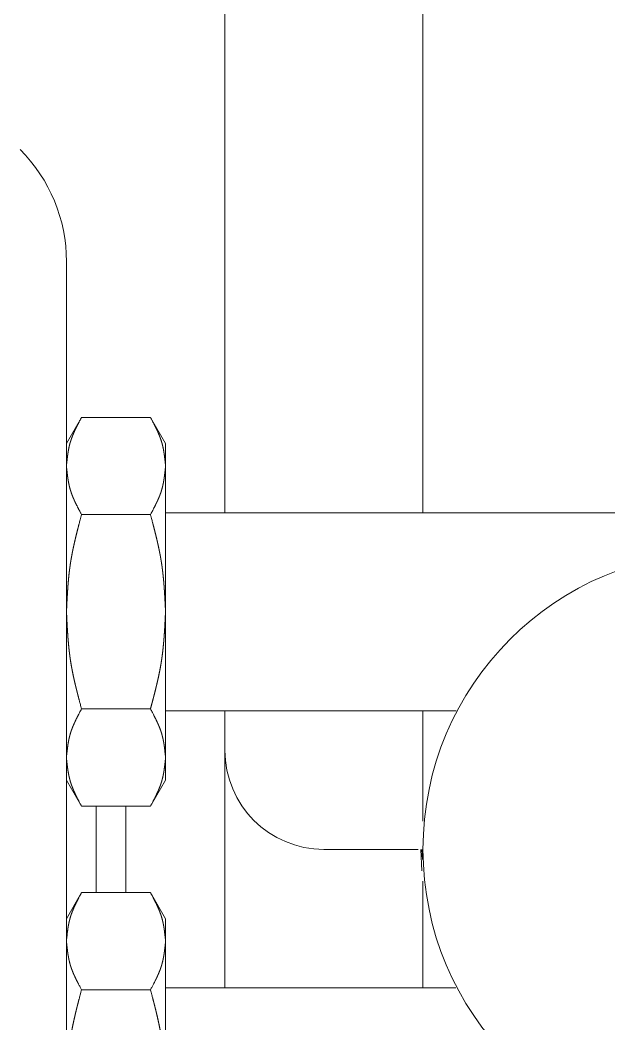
# Model space of a CAD drawing. Header units: millimetres. Extents: x -5 to 111, y -3 to 86.
# Drawn here: x 21.8997 to 21.9294, y 19.2237 to 19.2744 of the extents above; entities that cross this region are included whole.
import ezdxf

# ---------------------------------------------------------------- set-up
doc = ezdxf.new("R2010")
doc.units = ezdxf.units.MM
doc.layers.add('A1I6----E-', color=3, linetype='Continuous', lineweight=25)

# ---------------------------------------------------------------- blocks, each defined once
blk = doc.blocks.new('Gruppe-453')
at = {"layer": 'A1I6----E-', "linetype": 'Continuous', "lineweight": 9}
for p, q in [((-28.890445, -23.246103), (-28.890445, -23.294103)), ((-28.880445, -23.294103), (-28.880445, -23.263106)), ((-28.898445, -23.281417), (-28.898445, -23.358103)), ((-28.897685, -23.289288), (-28.898445, -23.290603)), ((-28.894204, -23.289288), (-28.897685, -23.289288)), ((-28.893445, -23.290603), (-28.894204, -23.289288)), ((-28.893445, -23.291742), (-28.893445, -23.290603)), ((-28.893445, -23.299103), (-28.893445, -23.291742)), ((-28.897685, -23.294195), (-28.894204, -23.294195)), ((-28.854445, -23.294103), (-28.893445, -23.294103)), ((-28.893445, -23.306464), (-28.893445, -23.299103)), ((-28.897685, -23.30401), (-28.894204, -23.30401)), ((-28.893445, -23.304103), (-28.878761, -23.304103)), ((-28.890445, -23.304103), (-28.890445, -23.306103)), ((-28.880445, -23.309674), (-28.880445, -23.304103)), ((-28.890445, -23.318103), (-28.890445, -23.306103)), ((-28.893445, -23.307603), (-28.893445, -23.306464)), ((-28.898445, -23.307603), (-28.897685, -23.308918)), ((-28.894204, -23.308918), (-28.893445, -23.307603)), ((-28.897685, -23.308918), (-28.894204, -23.308918)), ((-28.896945, -23.313288), (-28.896945, -23.308918)), ((-28.895445, -23.313288), (-28.895445, -23.308918)), ((-28.895445, -23.313288), (-28.895445, -23.308918)), ((-28.885445, -23.311103), (-28.880679, -23.311103)), ((-28.880503, -23.312191), (-28.880545, -23.311103)), ((-28.880499, -23.311104), (-28.880473, -23.311611)), ((-28.880445, -23.318103), (-28.880445, -23.312715)), ((-28.897685, -23.313288), (-28.898445, -23.314603)), ((-28.894204, -23.313288), (-28.897685, -23.313288)), ((-28.893445, -23.314603), (-28.894204, -23.313288)), ((-28.893445, -23.315742), (-28.893445, -23.314603)), ((-28.893445, -23.323103), (-28.893445, -23.315742)), ((-28.897685, -23.318195), (-28.894204, -23.318195)), ((-28.878785, -23.318103), (-28.893445, -23.318103))]:
    blk.add_line(p, q, dxfattribs=at)
blk.add_circle((-28.865445, -23.311103), 0.015, dxfattribs=at)
for centre, radius, start, end in [((-28.906445, -23.281417), 0.008, 0, 45), ((-28.885445, -23.306103), 0.005, 180, 270)]:
    blk.add_arc(centre, radius, start, end, dxfattribs=at)
for points, weights, knots in [([(-28.898445, -23.291742), (-28.898429, -23.29158), (-28.89842, -23.291482), (-28.898415, -23.291433), (-28.898409, -23.291385), (-28.898404, -23.291336), (-28.898398, -23.291287), (-28.898392, -23.291238), (-28.898386, -23.29119), (-28.898379, -23.291141), (-28.898372, -23.291092), (-28.898364, -23.291044), (-28.898364, -23.291044), (-28.898364, -23.291044), (-28.898356, -23.290995), (-28.898347, -23.290947), (-28.898347, -23.290947), (-28.898347, -23.290947), (-28.898339, -23.290898), (-28.898329, -23.29085), (-28.898329, -23.29085), (-28.898329, -23.29085), (-28.898319, -23.290801), (-28.898308, -23.290753), (-28.898308, -23.290753), (-28.898308, -23.290753), (-28.898297, -23.290704), (-28.898284, -23.290656), (-28.898283, -23.290653), (-28.898282, -23.290649), (-28.898272, -23.290608), (-28.89826, -23.290567), (-28.898258, -23.290561), (-28.898256, -23.290556), (-28.898248, -23.290526), (-28.898239, -23.290498), (-28.89823, -23.290469), (-28.898218, -23.290432), (-28.898205, -23.290395), (-28.898192, -23.290358), (-28.89819, -23.290352), (-28.898188, -23.290346), (-28.89817, -23.290297), (-28.898151, -23.290249), (-28.898151, -23.290248), (-28.898151, -23.290248), (-28.898132, -23.290199), (-28.898111, -23.290151), (-28.898111, -23.290151), (-28.898111, -23.290151), (-28.898091, -23.290102), (-28.898069, -23.290054), (-28.898069, -23.290054), (-28.898069, -23.290053), (-28.898048, -23.290005), (-28.898025, -23.289957), (-28.898025, -23.289956), (-28.898025, -23.289956), (-28.898003, -23.289908), (-28.89798, -23.289859), (-28.89798, -23.289859), (-28.897979, -23.289859), (-28.897956, -23.289811), (-28.897932, -23.289763), (-28.897932, -23.289762), (-28.897932, -23.289762), (-28.897908, -23.289714), (-28.897883, -23.289666), (-28.897883, -23.289666), (-28.897883, -23.289665), (-28.897859, -23.289617), (-28.897808, -23.28952), (-28.897687, -23.289291), (-28.897686, -23.289289), (-28.897685, -23.289288)], [1, 1, 1, 1, 0.999988646856, 1, 0.999981621619, 1, 0.99997296114, 1, 0.999962677721, 1, 1, 1, 0.999950919948, 1, 1, 1, 0.99993780616, 1, 1, 1, 0.999923480079, 1, 1, 1, 0.999908387429, 1, 1, 1, 0.999891884279, 1, 1, 1, 0.99994188493, 1, 1, 1, 0.99989847692, 1, 1, 1, 0.999918258377, 1, 1, 1, 0.9999351613, 1, 1, 1, 0.999949663533, 1, 1, 1, 0.999961949942, 1, 1, 1, 0.999972210672, 1, 1, 1, 0.999980627607, 1, 1, 1, 0.999987362845, 1, 1, 1, 1, 1, 1, 1, 1], [0, 0, 0, 1, 2, 2, 3, 3, 4, 4, 5, 5, 6, 6, 7, 7, 8, 8, 9, 9, 10, 10, 11, 11, 12, 12, 13, 13, 14, 14, 15, 15, 16, 16, 17, 17, 18, 18, 19, 19, 20, 20, 21, 21, 22, 22, 23, 23, 24, 24, 25, 25, 26, 26, 27, 27, 28, 28, 29, 29, 30, 30, 31, 31, 32, 32, 33, 33, 34, 34, 35, 35, 36, 37, 37, 38, 38, 38]), ([(-28.893445, -23.291742), (-28.893466, -23.291519), (-28.893476, -23.291421), (-28.893481, -23.291372), (-28.893487, -23.291324), (-28.893493, -23.291275), (-28.893499, -23.291226), (-28.893505, -23.291177), (-28.893512, -23.291129), (-28.89352, -23.29108), (-28.89352, -23.29108), (-28.89352, -23.29108), (-28.893527, -23.291031), (-28.893535, -23.290983), (-28.893535, -23.290983), (-28.893535, -23.290983), (-28.893544, -23.290934), (-28.893553, -23.290886), (-28.893553, -23.290886), (-28.893553, -23.290886), (-28.893563, -23.290837), (-28.893573, -23.290789), (-28.893573, -23.290789), (-28.893573, -23.290789), (-28.893584, -23.290741), (-28.893596, -23.290693), (-28.893596, -23.290692), (-28.893596, -23.290692), (-28.893608, -23.290644), (-28.893621, -23.290596), (-28.893624, -23.290585), (-28.893627, -23.290575), (-28.89364, -23.290529), (-28.893655, -23.290483), (-28.893669, -23.290438), (-28.893682, -23.290401), (-28.893695, -23.290364), (-28.893708, -23.290328), (-28.89371, -23.290322), (-28.893713, -23.290315), (-28.893731, -23.290267), (-28.89375, -23.290218), (-28.89375, -23.290218), (-28.89375, -23.290218), (-28.89377, -23.290169), (-28.893791, -23.290121), (-28.893791, -23.290121), (-28.893791, -23.29012), (-28.893812, -23.290072), (-28.893833, -23.290023), (-28.893833, -23.290023), (-28.893833, -23.290023), (-28.893855, -23.289974), (-28.893878, -23.289926), (-28.893878, -23.289926), (-28.893878, -23.289926), (-28.893901, -23.289877), (-28.893924, -23.289829), (-28.893924, -23.289829), (-28.893924, -23.289829), (-28.893948, -23.28978), (-28.893972, -23.289732), (-28.893972, -23.289732), (-28.893972, -23.289732), (-28.893997, -23.289684), (-28.894021, -23.289635), (-28.894021, -23.289635), (-28.894021, -23.289635), (-28.894046, -23.289587), (-28.894097, -23.28949), (-28.894202, -23.289291), (-28.894203, -23.289289), (-28.894204, -23.289288)], [1, 1, 1, 1, 0.999984435506, 1, 0.99997636189, 1, 0.999966706132, 1, 1, 1, 0.999955496967, 1, 1, 1, 0.999942873817, 1, 1, 1, 0.999928972161, 1, 1, 1, 0.999914154467, 1, 1, 1, 0.999898127197, 1, 1, 1, 0.999773687332, 1, 1, 1, 0.9999048595, 1, 1, 1, 0.999923808642, 1, 1, 1, 0.999939942761, 1, 1, 1, 0.999953732058, 1, 1, 1, 0.99996536527, 1, 1, 1, 0.999975030749, 1, 1, 1, 0.999982906524, 1, 1, 1, 0.999989144674, 1, 1, 1, 1, 1, 1, 1, 1], [0, 0, 0, 1, 2, 2, 3, 3, 4, 4, 5, 5, 6, 6, 7, 7, 8, 8, 9, 9, 10, 10, 11, 11, 12, 12, 13, 13, 14, 14, 15, 15, 16, 16, 17, 17, 18, 18, 19, 19, 20, 20, 21, 21, 22, 22, 23, 23, 24, 24, 25, 25, 26, 26, 27, 27, 28, 28, 29, 29, 30, 30, 31, 31, 32, 32, 33, 33, 34, 34, 35, 36, 36, 37, 37, 37]), ([(-28.897685, -23.294195), (-28.897788, -23.294003), (-28.897862, -23.293861), (-28.897886, -23.293814), (-28.89791, -23.293766), (-28.897934, -23.293718), (-28.897945, -23.293695), (-28.897957, -23.293671), (-28.89798, -23.293624), (-28.898003, -23.293576), (-28.898006, -23.29357), (-28.898008, -23.293564), (-28.898025, -23.293529), (-28.898041, -23.293493), (-28.898058, -23.293457), (-28.898074, -23.293421), (-28.898089, -23.293386), (-28.898104, -23.29335), (-28.898107, -23.293344), (-28.898109, -23.293338), (-28.898129, -23.29329), (-28.898148, -23.293242), (-28.898148, -23.293242), (-28.898148, -23.293242), (-28.898167, -23.293194), (-28.898184, -23.293147), (-28.898185, -23.293146), (-28.898185, -23.293145), (-28.898202, -23.293099), (-28.898217, -23.293052), (-28.898233, -23.293005), (-28.898247, -23.292958), (-28.898247, -23.292958), (-28.898247, -23.292958), (-28.898261, -23.292911), (-28.898274, -23.292863), (-28.898274, -23.292862), (-28.898274, -23.292861), (-28.898288, -23.292812), (-28.898299, -23.292763), (-28.8983, -23.29276), (-28.898301, -23.292757), (-28.898311, -23.292714), (-28.89832, -23.29267), (-28.89832, -23.29267), (-28.89832, -23.29267), (-28.898329, -23.292627), (-28.898338, -23.292584), (-28.898346, -23.292541), (-28.898353, -23.292497), (-28.898355, -23.292488), (-28.898357, -23.292479), (-28.898363, -23.292441), (-28.898369, -23.292404), (-28.898374, -23.292367), (-28.89838, -23.29233), (-28.898385, -23.292292), (-28.89839, -23.292255), (-28.898391, -23.292249), (-28.898391, -23.292243), (-28.898398, -23.292193), (-28.898403, -23.292143), (-28.898405, -23.292131), (-28.898406, -23.292118), (-28.898415, -23.292044), (-28.898425, -23.291944), (-28.898444, -23.291745), (-28.898444, -23.291743), (-28.898445, -23.291742)], [1, 1, 1, 1, 0.999978413219, 1, 1, 1, 0.999965690253, 1, 1, 1, 0.999967109682, 1, 1, 1, 0.999950571313, 1, 1, 1, 0.999936284284, 1, 1, 1, 0.999920040121, 1, 1, 1, 0.999900575102, 1, 0.999893526284, 1, 1, 1, 0.999886289352, 1, 1, 1, 0.999903091247, 1, 1, 1, 0.999919347772, 1, 1, 1, 0.999961625389, 1, 0.999944138729, 1, 1, 1, 0.999957462055, 1, 1, 1, 0.999973083312, 1, 1, 1, 0.999973924971, 1, 1, 1, 1, 1, 1, 1, 1], [0, 0, 0, 1, 2, 2, 3, 3, 4, 4, 5, 5, 6, 6, 7, 7, 8, 8, 9, 9, 10, 10, 11, 11, 12, 12, 13, 13, 14, 14, 15, 15, 16, 16, 17, 17, 18, 18, 19, 19, 20, 20, 21, 21, 22, 22, 23, 23, 24, 24, 25, 25, 26, 26, 27, 27, 28, 28, 29, 29, 30, 30, 31, 31, 32, 32, 33, 34, 34, 35, 35, 35]), ([(-28.894204, -23.294195), (-28.894086, -23.293973), (-28.894049, -23.293902), (-28.894043, -23.29389), (-28.894037, -23.293878), (-28.894012, -23.293831), (-28.893988, -23.293784), (-28.893964, -23.293736), (-28.893941, -23.293689), (-28.893929, -23.293665), (-28.893918, -23.293641), (-28.893895, -23.293594), (-28.893872, -23.293546), (-28.89387, -23.29354), (-28.893867, -23.293534), (-28.89385, -23.293499), (-28.893834, -23.293463), (-28.893818, -23.293427), (-28.893803, -23.293392), (-28.893803, -23.293391), (-28.893803, -23.293391), (-28.893787, -23.293356), (-28.893772, -23.29332), (-28.893758, -23.293284), (-28.893742, -23.293245), (-28.893727, -23.293207), (-28.893712, -23.293167), (-28.893707, -23.293154), (-28.893703, -23.29314), (-28.893689, -23.293105), (-28.893677, -23.293068), (-28.893665, -23.293032), (-28.893655, -23.292999), (-28.893644, -23.292966), (-28.893635, -23.292932), (-28.893633, -23.292926), (-28.893631, -23.29292), (-28.893618, -23.292874), (-28.893606, -23.292827), (-28.893604, -23.29282), (-28.893602, -23.292812), (-28.893593, -23.292775), (-28.893584, -23.292738), (-28.893576, -23.292701), (-28.893565, -23.292652), (-28.893558, -23.292615), (-28.89355, -23.292578), (-28.893543, -23.29254), (-28.893542, -23.292534), (-28.893541, -23.292528), (-28.893532, -23.292479), (-28.893524, -23.292429), (-28.893524, -23.292429), (-28.893524, -23.292429), (-28.893517, -23.292379), (-28.89351, -23.29233), (-28.893503, -23.29228), (-28.893496, -23.29223), (-28.89349, -23.292181), (-28.893484, -23.292131), (-28.893478, -23.292081), (-28.893473, -23.292031), (-28.893468, -23.291981), (-28.893445, -23.291745), (-28.893445, -23.291743), (-28.893445, -23.291742)], [1, 1, 1, 1, 1, 0.999987029799, 1, 0.999975313929, 1, 1, 1, 0.999961678008, 1, 1, 1, 0.99996386383, 1, 1, 1, 1, 1, 0.999945791395, 1, 1, 1, 0.999901525868, 1, 1, 1, 0.999901304366, 1, 1, 1, 0.999906613448, 1, 1, 1, 0.999892972908, 1, 1, 1, 0.999909820495, 1, 1, 1, 1, 0.999938964923, 1, 1, 1, 0.999952367399, 1, 1, 1, 0.999964153542, 1, 0.999974392388, 1, 0.999982939971, 1, 0.999989791765, 1, 1, 1, 1, 1], [0, 0, 0, 1, 1, 2, 2, 3, 3, 4, 4, 5, 5, 6, 6, 7, 7, 8, 8, 9, 9, 10, 10, 11, 11, 12, 12, 13, 13, 14, 14, 15, 15, 16, 16, 17, 17, 18, 18, 19, 19, 20, 20, 21, 21, 22, 23, 23, 24, 24, 25, 25, 26, 26, 27, 27, 28, 28, 29, 29, 30, 30, 31, 31, 32, 32, 33, 33, 33]), ([(-28.898445, -23.299103), (-28.898437, -23.298934), (-28.89843, -23.298793), (-28.89843, -23.298783), (-28.898429, -23.298773), (-28.898423, -23.298651), (-28.898417, -23.298528), (-28.89841, -23.298406), (-28.898403, -23.298284), (-28.898396, -23.298161), (-28.898388, -23.298039), (-28.89838, -23.297917), (-28.898371, -23.297795), (-28.898362, -23.297673), (-28.898351, -23.297551), (-28.89834, -23.297429), (-28.898328, -23.297308), (-28.898315, -23.297186), (-28.898301, -23.297065), (-28.898286, -23.296944), (-28.898269, -23.296823), (-28.898266, -23.2968), (-28.898263, -23.296777), (-28.898248, -23.29667), (-28.898231, -23.296563), (-28.89823, -23.296556), (-28.898228, -23.296549), (-28.898213, -23.296457), (-28.898197, -23.296365), (-28.898181, -23.296272), (-28.898163, -23.29618), (-28.89816, -23.296165), (-28.898157, -23.29615), (-28.898134, -23.296027), (-28.898108, -23.295905), (-28.898082, -23.295783), (-28.898055, -23.295661), (-28.898027, -23.295539), (-28.897998, -23.295417), (-28.897969, -23.295295), (-28.897939, -23.295174), (-28.897909, -23.295052), (-28.897878, -23.294931), (-28.897847, -23.294809), (-28.897816, -23.294688), (-28.897784, -23.294567), (-28.897687, -23.294203), (-28.897686, -23.294199), (-28.897685, -23.294195)], [1, 1, 1, 1, 1, 0.999998137616, 1, 0.999995664956, 1, 0.999992058108, 1, 0.999987346415, 1, 0.999981522097, 1, 0.999974553225, 1, 0.999966556206, 1, 0.999957067458, 1, 1, 1, 0.999916434261, 1, 1, 1, 0.999987405406, 1, 0.999958398135, 1, 1, 1, 0.999967793216, 1, 0.999975860488, 1, 0.999982748959, 1, 0.999988459434, 1, 0.999993020351, 1, 0.999996397723, 1, 1, 1, 1, 1], [0, 0, 0, 1, 1, 2, 2, 3, 3, 4, 4, 5, 5, 6, 6, 7, 7, 8, 8, 9, 9, 10, 10, 11, 11, 12, 12, 13, 13, 14, 14, 15, 15, 16, 16, 17, 17, 18, 18, 19, 19, 20, 20, 21, 21, 22, 22, 23, 23, 24, 24, 24]), ([(-28.893445, -23.299103), (-28.89346, -23.298773), (-28.893469, -23.29859), (-28.893471, -23.298559), (-28.893473, -23.298528), (-28.893479, -23.298406), (-28.893486, -23.298284), (-28.893493, -23.298161), (-28.893501, -23.298039), (-28.893509, -23.297917), (-28.893518, -23.297795), (-28.893528, -23.297673), (-28.893538, -23.297551), (-28.893549, -23.297429), (-28.893562, -23.297308), (-28.893574, -23.297186), (-28.893589, -23.297065), (-28.893603, -23.296944), (-28.89362, -23.296823), (-28.893623, -23.296798), (-28.893627, -23.296773), (-28.893642, -23.296662), (-28.89366, -23.296552), (-28.893662, -23.296543), (-28.893663, -23.296534), (-28.893679, -23.296441), (-28.893695, -23.296349), (-28.893711, -23.296257), (-28.893729, -23.296165), (-28.893732, -23.29615), (-28.893735, -23.296134), (-28.893759, -23.296012), (-28.893785, -23.29589), (-28.89381, -23.295767), (-28.893838, -23.295646), (-28.893865, -23.295524), (-28.893894, -23.295402), (-28.893923, -23.29528), (-28.893954, -23.295159), (-28.893984, -23.295037), (-28.894015, -23.294916), (-28.894046, -23.294794), (-28.894078, -23.294673), (-28.894109, -23.294552), (-28.894202, -23.294203), (-28.894203, -23.294199), (-28.894204, -23.294195)], [1, 1, 1, 1, 1, 0.999994020581, 1, 0.999992069462, 1, 0.999987366702, 1, 0.999981554005, 1, 0.999974589801, 1, 0.999966619665, 1, 0.999956990764, 1, 1, 1, 0.999908032371, 1, 1, 1, 0.999987605667, 1, 0.999959010142, 1, 1, 1, 0.999968285378, 1, 0.999976285886, 1, 0.999983110868, 1, 0.999988761671, 1, 0.999993251482, 1, 0.999996586761, 1, 1, 1, 1, 1], [0, 0, 0, 1, 1, 2, 2, 3, 3, 4, 4, 5, 5, 6, 6, 7, 7, 8, 8, 9, 9, 10, 10, 11, 11, 12, 12, 13, 13, 14, 14, 15, 15, 16, 16, 17, 17, 18, 18, 19, 19, 20, 20, 21, 21, 22, 22, 23, 23, 23]), ([(-28.897685, -23.30401), (-28.89777, -23.303691), (-28.897817, -23.303513), (-28.897825, -23.303483), (-28.897832, -23.303453), (-28.897864, -23.303334), (-28.897894, -23.303215), (-28.897924, -23.303096), (-28.897953, -23.302977), (-28.897983, -23.302858), (-28.898011, -23.302739), (-28.898039, -23.302619), (-28.898065, -23.3025), (-28.898092, -23.30238), (-28.898117, -23.30226), (-28.898141, -23.30214), (-28.898164, -23.30202), (-28.898187, -23.3019), (-28.898208, -23.301779), (-28.898212, -23.301755), (-28.898216, -23.30173), (-28.898235, -23.30162), (-28.898251, -23.301509), (-28.898252, -23.3015), (-28.898254, -23.301491), (-28.898267, -23.301398), (-28.898279, -23.301306), (-28.898292, -23.301213), (-28.898302, -23.30112), (-28.898304, -23.301105), (-28.898306, -23.301089), (-28.89832, -23.300965), (-28.898332, -23.300841), (-28.898345, -23.300717), (-28.898355, -23.300593), (-28.898366, -23.300469), (-28.898375, -23.300344), (-28.898384, -23.300219), (-28.898392, -23.300095), (-28.8984, -23.29997), (-28.898407, -23.299845), (-28.898414, -23.29972), (-28.898421, -23.299595), (-28.898427, -23.29947), (-28.898444, -23.299111), (-28.898444, -23.299107), (-28.898445, -23.299103)], [1, 1, 1, 1, 1, 0.999994020649, 1, 0.999992058275, 1, 0.999987346536, 1, 0.99998152344, 1, 0.999974550251, 1, 0.999966576101, 1, 0.999956993609, 1, 1, 1, 0.999908357141, 1, 1, 1, 0.999987699842, 1, 0.99995932242, 1, 1, 1, 0.999968572695, 1, 0.999976505257, 1, 0.999983267336, 1, 0.999988864286, 1, 0.999993311414, 1, 0.999996615915, 1, 1, 1, 1, 1], [0, 0, 0, 1, 1, 2, 2, 3, 3, 4, 4, 5, 5, 6, 6, 7, 7, 8, 8, 9, 9, 10, 10, 11, 11, 12, 12, 13, 13, 14, 14, 15, 15, 16, 16, 17, 17, 18, 18, 19, 19, 20, 20, 21, 21, 22, 22, 23, 23, 23]), ([(-28.894204, -23.30401), (-28.89416, -23.303847), (-28.894124, -23.30371), (-28.894121, -23.3037), (-28.894119, -23.303691), (-28.894088, -23.303572), (-28.894057, -23.303453), (-28.894026, -23.303334), (-28.893995, -23.303215), (-28.893965, -23.303096), (-28.893936, -23.302977), (-28.893907, -23.302858), (-28.893879, -23.302739), (-28.893851, -23.302619), (-28.893824, -23.3025), (-28.893797, -23.30238), (-28.893773, -23.30226), (-28.893748, -23.30214), (-28.893725, -23.30202), (-28.893702, -23.3019), (-28.893681, -23.301779), (-28.893676, -23.301751), (-28.893672, -23.301723), (-28.893651, -23.301605), (-28.893635, -23.301486), (-28.893633, -23.301473), (-28.893631, -23.30146), (-28.893618, -23.301367), (-28.893606, -23.301275), (-28.893594, -23.301182), (-28.893583, -23.301089), (-28.893582, -23.301074), (-28.89358, -23.301058), (-28.893566, -23.300934), (-28.893554, -23.30081), (-28.893542, -23.300686), (-28.893531, -23.300562), (-28.893521, -23.300437), (-28.893512, -23.300313), (-28.893503, -23.300188), (-28.893495, -23.300063), (-28.893487, -23.299939), (-28.89348, -23.299814), (-28.893473, -23.299689), (-28.893467, -23.299564), (-28.893461, -23.299439), (-28.893445, -23.299111), (-28.893445, -23.299107), (-28.893445, -23.299103)], [1, 1, 1, 1, 1, 0.999998137623, 1, 0.999995669942, 1, 0.999992069465, 1, 0.999987367544, 1, 0.999981551528, 1, 0.999974604837, 1, 0.9999665542, 1, 0.999957011986, 1, 1, 1, 0.999890388196, 1, 1, 1, 0.999988133221, 1, 0.999960523779, 1, 1, 1, 0.999969582719, 1, 0.999977376372, 1, 0.999984003541, 1, 0.999989465546, 1, 0.999993780688, 1, 0.99999694159, 1, 1, 1, 1, 1], [0, 0, 0, 1, 1, 2, 2, 3, 3, 4, 4, 5, 5, 6, 6, 7, 7, 8, 8, 9, 9, 10, 10, 11, 11, 12, 12, 13, 13, 14, 14, 15, 15, 16, 16, 17, 17, 18, 18, 19, 19, 20, 20, 21, 21, 22, 22, 23, 23, 24, 24, 24]), ([(-28.898445, -23.306464), (-28.898423, -23.306241), (-28.898413, -23.306144), (-28.898408, -23.306095), (-28.898402, -23.306046), (-28.898396, -23.305997), (-28.89839, -23.305949), (-28.898384, -23.3059), (-28.898377, -23.305851), (-28.89837, -23.305803), (-28.89837, -23.305803), (-28.89837, -23.305803), (-28.898362, -23.305754), (-28.898354, -23.305705), (-28.898354, -23.305705), (-28.898354, -23.305705), (-28.898345, -23.305657), (-28.898336, -23.305608), (-28.898336, -23.305608), (-28.898336, -23.305608), (-28.898326, -23.30556), (-28.898316, -23.305512), (-28.898316, -23.305512), (-28.898316, -23.305511), (-28.898305, -23.305463), (-28.898293, -23.305415), (-28.898293, -23.305415), (-28.898293, -23.305415), (-28.898281, -23.305366), (-28.898268, -23.305319), (-28.898265, -23.305308), (-28.898262, -23.305297), (-28.898249, -23.305251), (-28.898235, -23.305206), (-28.89822, -23.30516), (-28.898207, -23.305124), (-28.898195, -23.305087), (-28.898181, -23.30505), (-28.898179, -23.305044), (-28.898176, -23.305038), (-28.898158, -23.304989), (-28.898139, -23.304941), (-28.898139, -23.30494), (-28.898139, -23.30494), (-28.898119, -23.304891), (-28.898099, -23.304843), (-28.898098, -23.304843), (-28.898098, -23.304843), (-28.898078, -23.304794), (-28.898056, -23.304746), (-28.898056, -23.304746), (-28.898056, -23.304745), (-28.898034, -23.304697), (-28.898011, -23.304649), (-28.898011, -23.304648), (-28.898011, -23.304648), (-28.897988, -23.3046), (-28.897965, -23.304552), (-28.897965, -23.304551), (-28.897965, -23.304551), (-28.897941, -23.304503), (-28.897917, -23.304455), (-28.897917, -23.304455), (-28.897917, -23.304454), (-28.897893, -23.304406), (-28.897868, -23.304358), (-28.897868, -23.304358), (-28.897868, -23.304358), (-28.897843, -23.304309), (-28.897793, -23.304213), (-28.897687, -23.304013), (-28.897686, -23.304012), (-28.897685, -23.30401)], [1, 1, 1, 1, 0.999984450072, 1, 0.999976397235, 1, 0.999966706132, 1, 1, 1, 0.999955496967, 1, 1, 1, 0.999942873816, 1, 1, 1, 0.999928972161, 1, 1, 1, 0.999914154465, 1, 1, 1, 0.999898127197, 1, 1, 1, 0.999773687331, 1, 1, 1, 0.9999048595, 1, 1, 1, 0.99992380864, 1, 1, 1, 0.999939942761, 1, 1, 1, 0.999953732058, 1, 1, 1, 0.99996536527, 1, 1, 1, 0.999975030749, 1, 1, 1, 0.999982906525, 1, 1, 1, 0.999989144675, 1, 1, 1, 1, 1, 1, 1, 1], [0, 0, 0, 1, 2, 2, 3, 3, 4, 4, 5, 5, 6, 6, 7, 7, 8, 8, 9, 9, 10, 10, 11, 11, 12, 12, 13, 13, 14, 14, 15, 15, 16, 16, 17, 17, 18, 18, 19, 19, 20, 20, 21, 21, 22, 22, 23, 23, 24, 24, 25, 25, 26, 26, 27, 27, 28, 28, 29, 29, 30, 30, 31, 31, 32, 32, 33, 33, 34, 34, 35, 36, 36, 37, 37, 37]), ([(-28.893445, -23.306464), (-28.89346, -23.306302), (-28.893469, -23.306205), (-28.893475, -23.306156), (-28.89348, -23.306107), (-28.893485, -23.306058), (-28.893491, -23.306009), (-28.893497, -23.305961), (-28.893504, -23.305912), (-28.89351, -23.305863), (-28.893517, -23.305815), (-28.893525, -23.305766), (-28.893525, -23.305766), (-28.893525, -23.305766), (-28.893533, -23.305717), (-28.893542, -23.305669), (-28.893542, -23.305669), (-28.893542, -23.305669), (-28.893551, -23.30562), (-28.89356, -23.305572), (-28.89356, -23.305572), (-28.89356, -23.305572), (-28.89357, -23.305524), (-28.893581, -23.305475), (-28.893581, -23.305475), (-28.893582, -23.305475), (-28.893593, -23.305427), (-28.893605, -23.305379), (-28.893606, -23.305375), (-28.893607, -23.305371), (-28.893618, -23.30533), (-28.893629, -23.30529), (-28.893631, -23.305284), (-28.893633, -23.305278), (-28.893641, -23.305249), (-28.89365, -23.30522), (-28.893659, -23.305191), (-28.893672, -23.305154), (-28.893684, -23.305117), (-28.893697, -23.305081), (-28.893699, -23.305075), (-28.893702, -23.305068), (-28.893719, -23.30502), (-28.893738, -23.304971), (-28.893738, -23.304971), (-28.893738, -23.304971), (-28.893758, -23.304922), (-28.893778, -23.304874), (-28.893778, -23.304873), (-28.893778, -23.304873), (-28.893798, -23.304824), (-28.89382, -23.304776), (-28.89382, -23.304776), (-28.89382, -23.304776), (-28.893841, -23.304727), (-28.893864, -23.304679), (-28.893864, -23.304679), (-28.893864, -23.304679), (-28.893886, -23.30463), (-28.89391, -23.304582), (-28.89391, -23.304582), (-28.89391, -23.304582), (-28.893933, -23.304533), (-28.893957, -23.304485), (-28.893957, -23.304485), (-28.893957, -23.304485), (-28.893981, -23.304436), (-28.894006, -23.304388), (-28.894006, -23.304388), (-28.894006, -23.304388), (-28.894031, -23.30434), (-28.894081, -23.304243), (-28.894202, -23.304013), (-28.894203, -23.304012), (-28.894204, -23.30401)], [1, 1, 1, 1, 0.999988639168, 1, 0.999981600952, 1, 0.999972913536, 1, 0.999962677721, 1, 1, 1, 0.999950919949, 1, 1, 1, 0.99993780616, 1, 1, 1, 0.999923480079, 1, 1, 1, 0.999908387429, 1, 1, 1, 0.999891884281, 1, 1, 1, 0.99994188493, 1, 1, 1, 0.999898476923, 1, 1, 1, 0.999918258376, 1, 1, 1, 0.999935161301, 1, 1, 1, 0.999949663534, 1, 1, 1, 0.999961949942, 1, 1, 1, 0.999972210672, 1, 1, 1, 0.999980627608, 1, 1, 1, 0.999987362843, 1, 1, 1, 1, 1, 1, 1, 1], [0, 0, 0, 1, 2, 2, 3, 3, 4, 4, 5, 5, 6, 6, 7, 7, 8, 8, 9, 9, 10, 10, 11, 11, 12, 12, 13, 13, 14, 14, 15, 15, 16, 16, 17, 17, 18, 18, 19, 19, 20, 20, 21, 21, 22, 22, 23, 23, 24, 24, 25, 25, 26, 26, 27, 27, 28, 28, 29, 29, 30, 30, 31, 31, 32, 32, 33, 33, 34, 34, 35, 35, 36, 37, 37, 38, 38, 38]), ([(-28.897685, -23.308918), (-28.897803, -23.308696), (-28.89784, -23.308625), (-28.897846, -23.308613), (-28.897852, -23.308601), (-28.897877, -23.308554), (-28.897901, -23.308506), (-28.897925, -23.308459), (-28.897948, -23.308411), (-28.89796, -23.308387), (-28.897971, -23.308364), (-28.897995, -23.308316), (-28.898017, -23.308269), (-28.89802, -23.308263), (-28.898022, -23.308257), (-28.898039, -23.308221), (-28.898055, -23.308185), (-28.898071, -23.30815), (-28.898087, -23.308114), (-28.898087, -23.308114), (-28.898087, -23.308114), (-28.898102, -23.308078), (-28.898117, -23.308042), (-28.898132, -23.308006), (-28.898147, -23.307968), (-28.898162, -23.307929), (-28.898177, -23.30789), (-28.898182, -23.307876), (-28.898187, -23.307863), (-28.8982, -23.307827), (-28.898212, -23.307791), (-28.898224, -23.307755), (-28.898234, -23.307721), (-28.898245, -23.307688), (-28.898255, -23.307654), (-28.898256, -23.307648), (-28.898258, -23.307642), (-28.898271, -23.307596), (-28.898283, -23.30755), (-28.898285, -23.307542), (-28.898287, -23.307534), (-28.898297, -23.307498), (-28.898305, -23.307461), (-28.898314, -23.307424), (-28.898324, -23.307374), (-28.898332, -23.307337), (-28.898339, -23.3073), (-28.898346, -23.307263), (-28.898347, -23.307257), (-28.898348, -23.30725), (-28.898357, -23.307201), (-28.898365, -23.307151), (-28.898365, -23.307151), (-28.898365, -23.307151), (-28.898373, -23.307102), (-28.89838, -23.307052), (-28.898387, -23.307002), (-28.898393, -23.306953), (-28.898399, -23.306903), (-28.898405, -23.306853), (-28.898411, -23.306804), (-28.898416, -23.306754), (-28.898421, -23.306704), (-28.898444, -23.306467), (-28.898444, -23.306466), (-28.898445, -23.306464)], [1, 1, 1, 1, 1, 0.999987029798, 1, 0.999975313926, 1, 1, 1, 0.999961678004, 1, 1, 1, 0.999963863826, 1, 1, 1, 1, 1, 0.99994579139, 1, 1, 1, 0.999901525857, 1, 1, 1, 0.99990130436, 1, 1, 1, 0.999906613442, 1, 1, 1, 0.9998929729, 1, 1, 1, 0.999909820485, 1, 1, 1, 1, 0.999938964918, 1, 1, 1, 0.999952367395, 1, 1, 1, 0.999964153541, 1, 0.999974349829, 1, 0.999982922011, 1, 0.999989785427, 1, 1, 1, 1, 1], [0, 0, 0, 1, 1, 2, 2, 3, 3, 4, 4, 5, 5, 6, 6, 7, 7, 8, 8, 9, 9, 10, 10, 11, 11, 12, 12, 13, 13, 14, 14, 15, 15, 16, 16, 17, 17, 18, 18, 19, 19, 20, 20, 21, 21, 22, 23, 23, 24, 24, 25, 25, 26, 26, 27, 27, 28, 28, 29, 29, 30, 30, 31, 31, 32, 32, 33, 33, 33]), ([(-28.894204, -23.308918), (-28.894086, -23.308696), (-28.894049, -23.308625), (-28.894043, -23.308613), (-28.894037, -23.308601), (-28.894012, -23.308554), (-28.893988, -23.308506), (-28.893964, -23.308459), (-28.893941, -23.308411), (-28.893929, -23.308387), (-28.893918, -23.308364), (-28.893895, -23.308316), (-28.893872, -23.308269), (-28.89387, -23.308263), (-28.893867, -23.308257), (-28.89385, -23.308221), (-28.893834, -23.308185), (-28.893818, -23.30815), (-28.893803, -23.308114), (-28.893803, -23.308114), (-28.893803, -23.308114), (-28.893787, -23.308078), (-28.893772, -23.308042), (-28.893758, -23.308006), (-28.893742, -23.307968), (-28.893727, -23.307929), (-28.893712, -23.30789), (-28.893707, -23.307876), (-28.893703, -23.307863), (-28.893689, -23.307827), (-28.893677, -23.307791), (-28.893665, -23.307755), (-28.893655, -23.307721), (-28.893644, -23.307688), (-28.893635, -23.307654), (-28.893633, -23.307648), (-28.893631, -23.307642), (-28.893618, -23.307596), (-28.893606, -23.30755), (-28.893604, -23.307542), (-28.893602, -23.307534), (-28.893593, -23.307498), (-28.893584, -23.307461), (-28.893576, -23.307424), (-28.893565, -23.307374), (-28.893558, -23.307337), (-28.89355, -23.3073), (-28.893543, -23.307263), (-28.893542, -23.307257), (-28.893541, -23.30725), (-28.893532, -23.307201), (-28.893524, -23.307151), (-28.893524, -23.307151), (-28.893524, -23.307151), (-28.893517, -23.307102), (-28.89351, -23.307052), (-28.893503, -23.307002), (-28.893496, -23.306953), (-28.89349, -23.306903), (-28.893484, -23.306853), (-28.893478, -23.306804), (-28.893473, -23.306754), (-28.893468, -23.306704), (-28.893445, -23.306467), (-28.893445, -23.306466), (-28.893445, -23.306464)], [1, 1, 1, 1, 1, 0.999987029801, 1, 0.999975313928, 1, 1, 1, 0.999961678007, 1, 1, 1, 0.999963863833, 1, 1, 1, 1, 1, 0.999945791396, 1, 1, 1, 0.999901525869, 1, 1, 1, 0.999901304366, 1, 1, 1, 0.999906613449, 1, 1, 1, 0.999892972908, 1, 1, 1, 0.999909820495, 1, 1, 1, 1, 0.999938964926, 1, 1, 1, 0.999952367397, 1, 1, 1, 0.999964153544, 1, 0.999974392388, 1, 0.999982939972, 1, 0.999989791764, 1, 1, 1, 1, 1], [0, 0, 0, 1, 1, 2, 2, 3, 3, 4, 4, 5, 5, 6, 6, 7, 7, 8, 8, 9, 9, 10, 10, 11, 11, 12, 12, 13, 13, 14, 14, 15, 15, 16, 16, 17, 17, 18, 18, 19, 19, 20, 20, 21, 21, 22, 23, 23, 24, 24, 25, 25, 26, 26, 27, 27, 28, 28, 29, 29, 30, 30, 31, 31, 32, 32, 33, 33, 33]), ([(-28.898445, -23.315742), (-28.898422, -23.315507), (-28.898412, -23.315409), (-28.898407, -23.31536), (-28.898401, -23.315311), (-28.898395, -23.315263), (-28.898389, -23.315214), (-28.898382, -23.315165), (-28.898375, -23.315117), (-28.898368, -23.315068), (-28.898368, -23.315068), (-28.898368, -23.315068), (-28.89836, -23.315019), (-28.898352, -23.314971), (-28.898352, -23.314971), (-28.898352, -23.314971), (-28.898343, -23.314922), (-28.898334, -23.314874), (-28.898334, -23.314874), (-28.898334, -23.314874), (-28.898324, -23.314825), (-28.898313, -23.314777), (-28.898313, -23.314777), (-28.898313, -23.314777), (-28.898302, -23.314729), (-28.89829, -23.31468), (-28.89829, -23.31468), (-28.89829, -23.31468), (-28.898278, -23.314632), (-28.898265, -23.314584), (-28.898262, -23.314574), (-28.898259, -23.314564), (-28.898246, -23.31452), (-28.898232, -23.314476), (-28.898218, -23.314432), (-28.898205, -23.314395), (-28.898192, -23.314358), (-28.898179, -23.314322), (-28.898176, -23.314316), (-28.898174, -23.314309), (-28.898156, -23.31426), (-28.898136, -23.314212), (-28.898136, -23.314212), (-28.898136, -23.314212), (-28.898117, -23.314163), (-28.898096, -23.314115), (-28.898096, -23.314114), (-28.898096, -23.314114), (-28.898075, -23.314066), (-28.898053, -23.314017), (-28.898053, -23.314017), (-28.898053, -23.314017), (-28.898031, -23.313968), (-28.898008, -23.31392), (-28.898008, -23.31392), (-28.898008, -23.31392), (-28.897985, -23.313871), (-28.897962, -23.313823), (-28.897962, -23.313823), (-28.897962, -23.313823), (-28.897938, -23.313774), (-28.897914, -23.313726), (-28.897914, -23.313726), (-28.897914, -23.313726), (-28.89789, -23.313678), (-28.897865, -23.313629), (-28.897865, -23.313629), (-28.897865, -23.313629), (-28.89784, -23.313581), (-28.897789, -23.313484), (-28.897687, -23.313291), (-28.897686, -23.313289), (-28.897685, -23.313288)], [1, 1, 1, 1, 0.999983532972, 1, 0.99997527678, 1, 0.999965386951, 1, 1, 1, 0.999953993906, 1, 1, 1, 0.999941200235, 1, 1, 1, 0.999927173276, 1, 1, 1, 0.999912167739, 1, 1, 1, 0.999895848386, 1, 1, 1, 0.999792708267, 1, 1, 1, 0.999906103869, 1, 1, 1, 0.999924889101, 1, 1, 1, 0.999940871378, 1, 1, 1, 0.99995452031, 1, 1, 1, 0.999966025102, 1, 1, 1, 0.999975573657, 1, 1, 1, 0.999983342952, 1, 1, 1, 0.999989483639, 1, 1, 1, 1, 1, 1, 1, 1], [0, 0, 0, 1, 2, 2, 3, 3, 4, 4, 5, 5, 6, 6, 7, 7, 8, 8, 9, 9, 10, 10, 11, 11, 12, 12, 13, 13, 14, 14, 15, 15, 16, 16, 17, 17, 18, 18, 19, 19, 20, 20, 21, 21, 22, 22, 23, 23, 24, 24, 25, 25, 26, 26, 27, 27, 28, 28, 29, 29, 30, 30, 31, 31, 32, 32, 33, 33, 34, 34, 35, 36, 36, 37, 37, 37]), ([(-28.893445, -23.315742), (-28.893466, -23.315519), (-28.893476, -23.315421), (-28.893481, -23.315372), (-28.893487, -23.315324), (-28.893493, -23.315275), (-28.893499, -23.315226), (-28.893505, -23.315177), (-28.893512, -23.315129), (-28.89352, -23.31508), (-28.89352, -23.31508), (-28.89352, -23.31508), (-28.893527, -23.315031), (-28.893535, -23.314983), (-28.893535, -23.314983), (-28.893535, -23.314983), (-28.893544, -23.314934), (-28.893553, -23.314886), (-28.893553, -23.314886), (-28.893553, -23.314886), (-28.893563, -23.314837), (-28.893573, -23.314789), (-28.893573, -23.314789), (-28.893573, -23.314789), (-28.893584, -23.314741), (-28.893596, -23.314693), (-28.893596, -23.314692), (-28.893596, -23.314692), (-28.893608, -23.314644), (-28.893621, -23.314596), (-28.893624, -23.314585), (-28.893627, -23.314575), (-28.89364, -23.314529), (-28.893655, -23.314483), (-28.893669, -23.314438), (-28.893682, -23.314401), (-28.893695, -23.314364), (-28.893708, -23.314328), (-28.89371, -23.314322), (-28.893713, -23.314315), (-28.893731, -23.314267), (-28.89375, -23.314218), (-28.89375, -23.314218), (-28.89375, -23.314218), (-28.89377, -23.314169), (-28.893791, -23.314121), (-28.893791, -23.314121), (-28.893791, -23.31412), (-28.893812, -23.314072), (-28.893833, -23.314023), (-28.893833, -23.314023), (-28.893833, -23.314023), (-28.893855, -23.313974), (-28.893878, -23.313926), (-28.893878, -23.313926), (-28.893878, -23.313926), (-28.893901, -23.313877), (-28.893924, -23.313829), (-28.893924, -23.313829), (-28.893924, -23.313829), (-28.893948, -23.31378), (-28.893972, -23.313732), (-28.893972, -23.313732), (-28.893972, -23.313732), (-28.893997, -23.313684), (-28.894021, -23.313635), (-28.894021, -23.313635), (-28.894021, -23.313635), (-28.894046, -23.313587), (-28.894097, -23.31349), (-28.894202, -23.313291), (-28.894203, -23.313289), (-28.894204, -23.313288)], [1, 1, 1, 1, 0.999984435505, 1, 0.99997636189, 1, 0.999966706133, 1, 1, 1, 0.999955496967, 1, 1, 1, 0.999942873815, 1, 1, 1, 0.999928972164, 1, 1, 1, 0.999914154463, 1, 1, 1, 0.999898127199, 1, 1, 1, 0.99977368733, 1, 1, 1, 0.999904859497, 1, 1, 1, 0.999923808642, 1, 1, 1, 0.999939942761, 1, 1, 1, 0.999953732059, 1, 1, 1, 0.99996536527, 1, 1, 1, 0.999975030748, 1, 1, 1, 0.999982906525, 1, 1, 1, 0.999989144675, 1, 1, 1, 1, 1, 1, 1, 1], [0, 0, 0, 1, 2, 2, 3, 3, 4, 4, 5, 5, 6, 6, 7, 7, 8, 8, 9, 9, 10, 10, 11, 11, 12, 12, 13, 13, 14, 14, 15, 15, 16, 16, 17, 17, 18, 18, 19, 19, 20, 20, 21, 21, 22, 22, 23, 23, 24, 24, 25, 25, 26, 26, 27, 27, 28, 28, 29, 29, 30, 30, 31, 31, 32, 32, 33, 33, 34, 34, 35, 36, 36, 37, 37, 37]), ([(-28.897685, -23.318195), (-28.897788, -23.318003), (-28.897862, -23.317861), (-28.897886, -23.317814), (-28.89791, -23.317766), (-28.897934, -23.317718), (-28.897945, -23.317695), (-28.897957, -23.317671), (-28.89798, -23.317624), (-28.898003, -23.317576), (-28.898006, -23.31757), (-28.898008, -23.317564), (-28.898025, -23.317529), (-28.898041, -23.317493), (-28.898058, -23.317457), (-28.898074, -23.317421), (-28.898089, -23.317386), (-28.898104, -23.31735), (-28.898107, -23.317344), (-28.898109, -23.317338), (-28.898129, -23.31729), (-28.898148, -23.317242), (-28.898148, -23.317242), (-28.898148, -23.317242), (-28.898167, -23.317194), (-28.898184, -23.317147), (-28.898185, -23.317146), (-28.898185, -23.317145), (-28.898202, -23.317099), (-28.898217, -23.317052), (-28.898233, -23.317005), (-28.898247, -23.316958), (-28.898247, -23.316958), (-28.898247, -23.316958), (-28.898261, -23.316911), (-28.898274, -23.316863), (-28.898274, -23.316862), (-28.898274, -23.316861), (-28.898288, -23.316812), (-28.898299, -23.316763), (-28.8983, -23.31676), (-28.898301, -23.316757), (-28.898311, -23.316714), (-28.89832, -23.31667), (-28.89832, -23.31667), (-28.89832, -23.31667), (-28.898329, -23.316627), (-28.898338, -23.316584), (-28.898346, -23.316541), (-28.898353, -23.316497), (-28.898355, -23.316488), (-28.898357, -23.316479), (-28.898363, -23.316441), (-28.898369, -23.316404), (-28.898374, -23.316367), (-28.89838, -23.31633), (-28.898385, -23.316292), (-28.89839, -23.316255), (-28.898391, -23.316249), (-28.898391, -23.316243), (-28.898398, -23.316193), (-28.898403, -23.316143), (-28.898405, -23.316131), (-28.898406, -23.316118), (-28.898415, -23.316044), (-28.898425, -23.315944), (-28.898444, -23.315745), (-28.898444, -23.315743), (-28.898445, -23.315742)], [1, 1, 1, 1, 0.999978413218, 1, 1, 1, 0.999965690254, 1, 1, 1, 0.999967109683, 1, 1, 1, 0.999950571314, 1, 1, 1, 0.999936284284, 1, 1, 1, 0.999920040119, 1, 1, 1, 0.999900575105, 1, 0.999893526281, 1, 1, 1, 0.999886289353, 1, 1, 1, 0.999903091247, 1, 1, 1, 0.999919347773, 1, 1, 1, 0.999961625388, 1, 0.999944138729, 1, 1, 1, 0.999957462056, 1, 1, 1, 0.999973083314, 1, 1, 1, 0.99997392497, 1, 1, 1, 1, 1, 1, 1, 1], [0, 0, 0, 1, 2, 2, 3, 3, 4, 4, 5, 5, 6, 6, 7, 7, 8, 8, 9, 9, 10, 10, 11, 11, 12, 12, 13, 13, 14, 14, 15, 15, 16, 16, 17, 17, 18, 18, 19, 19, 20, 20, 21, 21, 22, 22, 23, 23, 24, 24, 25, 25, 26, 26, 27, 27, 28, 28, 29, 29, 30, 30, 31, 31, 32, 32, 33, 34, 34, 35, 35, 35]), ([(-28.894204, -23.318195), (-28.894086, -23.317973), (-28.894049, -23.317902), (-28.894043, -23.31789), (-28.894037, -23.317878), (-28.894012, -23.317831), (-28.893988, -23.317784), (-28.893964, -23.317736), (-28.893941, -23.317689), (-28.893929, -23.317665), (-28.893918, -23.317641), (-28.893895, -23.317594), (-28.893872, -23.317546), (-28.89387, -23.31754), (-28.893867, -23.317534), (-28.89385, -23.317499), (-28.893834, -23.317463), (-28.893818, -23.317427), (-28.893803, -23.317392), (-28.893803, -23.317391), (-28.893803, -23.317391), (-28.893787, -23.317356), (-28.893772, -23.31732), (-28.893758, -23.317284), (-28.893742, -23.317245), (-28.893727, -23.317207), (-28.893712, -23.317167), (-28.893707, -23.317154), (-28.893703, -23.31714), (-28.893689, -23.317105), (-28.893677, -23.317068), (-28.893665, -23.317032), (-28.893655, -23.316999), (-28.893644, -23.316966), (-28.893635, -23.316932), (-28.893633, -23.316926), (-28.893631, -23.31692), (-28.893618, -23.316874), (-28.893606, -23.316827), (-28.893604, -23.31682), (-28.893602, -23.316812), (-28.893593, -23.316775), (-28.893584, -23.316738), (-28.893576, -23.316701), (-28.893565, -23.316652), (-28.893558, -23.316615), (-28.89355, -23.316578), (-28.893543, -23.31654), (-28.893542, -23.316534), (-28.893541, -23.316528), (-28.893532, -23.316479), (-28.893524, -23.316429), (-28.893524, -23.316429), (-28.893524, -23.316429), (-28.893517, -23.316379), (-28.89351, -23.31633), (-28.893503, -23.31628), (-28.893496, -23.31623), (-28.89349, -23.316181), (-28.893484, -23.316131), (-28.893478, -23.316081), (-28.893473, -23.316031), (-28.893468, -23.315981), (-28.893445, -23.315745), (-28.893445, -23.315743), (-28.893445, -23.315742)], [1, 1, 1, 1, 1, 0.999987029799, 1, 0.999975313929, 1, 1, 1, 0.999961678008, 1, 1, 1, 0.99996386383, 1, 1, 1, 1, 1, 0.999945791396, 1, 1, 1, 0.99990152587, 1, 1, 1, 0.999901304365, 1, 1, 1, 0.999906613447, 1, 1, 1, 0.99989297291, 1, 1, 1, 0.999909820494, 1, 1, 1, 1, 0.999938964923, 1, 1, 1, 0.999952367399, 1, 1, 1, 0.999964153543, 1, 0.999974392388, 1, 0.999982939972, 1, 0.999989791765, 1, 1, 1, 1, 1], [0, 0, 0, 1, 1, 2, 2, 3, 3, 4, 4, 5, 5, 6, 6, 7, 7, 8, 8, 9, 9, 10, 10, 11, 11, 12, 12, 13, 13, 14, 14, 15, 15, 16, 16, 17, 17, 18, 18, 19, 19, 20, 20, 21, 21, 22, 23, 23, 24, 24, 25, 25, 26, 26, 27, 27, 28, 28, 29, 29, 30, 30, 31, 31, 32, 32, 33, 33, 33]), ([(-28.898445, -23.323103), (-28.898437, -23.322934), (-28.89843, -23.322793), (-28.89843, -23.322783), (-28.898429, -23.322773), (-28.898423, -23.322651), (-28.898417, -23.322528), (-28.89841, -23.322406), (-28.898403, -23.322284), (-28.898396, -23.322161), (-28.898388, -23.322039), (-28.89838, -23.321917), (-28.898371, -23.321795), (-28.898362, -23.321673), (-28.898351, -23.321551), (-28.89834, -23.321429), (-28.898328, -23.321308), (-28.898315, -23.321186), (-28.898301, -23.321065), (-28.898286, -23.320944), (-28.898269, -23.320823), (-28.898266, -23.3208), (-28.898263, -23.320777), (-28.898248, -23.32067), (-28.898231, -23.320563), (-28.89823, -23.320556), (-28.898228, -23.320549), (-28.898213, -23.320457), (-28.898197, -23.320365), (-28.898181, -23.320272), (-28.898163, -23.32018), (-28.89816, -23.320165), (-28.898157, -23.32015), (-28.898134, -23.320027), (-28.898108, -23.319905), (-28.898082, -23.319783), (-28.898055, -23.319661), (-28.898027, -23.319539), (-28.897998, -23.319417), (-28.897969, -23.319295), (-28.897939, -23.319174), (-28.897909, -23.319052), (-28.897878, -23.318931), (-28.897847, -23.318809), (-28.897816, -23.318688), (-28.897784, -23.318567), (-28.897687, -23.318203), (-28.897686, -23.318199), (-28.897685, -23.318195)], [1, 1, 1, 1, 1, 0.999998137616, 1, 0.999995664958, 1, 0.999992058108, 1, 0.999987346415, 1, 0.999981522096, 1, 0.999974553224, 1, 0.999966556207, 1, 0.999957067458, 1, 1, 1, 0.999916434262, 1, 1, 1, 0.999987405404, 1, 0.999958398134, 1, 1, 1, 0.999967793217, 1, 0.999975860489, 1, 0.999982748961, 1, 0.999988459433, 1, 0.99999302035, 1, 0.999996397724, 1, 1, 1, 1, 1], [0, 0, 0, 1, 1, 2, 2, 3, 3, 4, 4, 5, 5, 6, 6, 7, 7, 8, 8, 9, 9, 10, 10, 11, 11, 12, 12, 13, 13, 14, 14, 15, 15, 16, 16, 17, 17, 18, 18, 19, 19, 20, 20, 21, 21, 22, 22, 23, 23, 24, 24, 24]), ([(-28.893445, -23.323103), (-28.89346, -23.322773), (-28.893469, -23.32259), (-28.893471, -23.322559), (-28.893473, -23.322528), (-28.893479, -23.322406), (-28.893486, -23.322284), (-28.893493, -23.322161), (-28.893501, -23.322039), (-28.893509, -23.321917), (-28.893518, -23.321795), (-28.893528, -23.321673), (-28.893538, -23.321551), (-28.893549, -23.321429), (-28.893562, -23.321308), (-28.893574, -23.321186), (-28.893589, -23.321065), (-28.893603, -23.320944), (-28.89362, -23.320823), (-28.893623, -23.320798), (-28.893627, -23.320773), (-28.893642, -23.320662), (-28.89366, -23.320552), (-28.893662, -23.320543), (-28.893663, -23.320534), (-28.893679, -23.320441), (-28.893695, -23.320349), (-28.893711, -23.320257), (-28.893729, -23.320165), (-28.893732, -23.32015), (-28.893735, -23.320134), (-28.893759, -23.320012), (-28.893785, -23.31989), (-28.89381, -23.319767), (-28.893838, -23.319646), (-28.893865, -23.319524), (-28.893894, -23.319402), (-28.893923, -23.31928), (-28.893954, -23.319159), (-28.893984, -23.319037), (-28.894015, -23.318916), (-28.894046, -23.318794), (-28.894078, -23.318673), (-28.894109, -23.318552), (-28.894202, -23.318203), (-28.894203, -23.318199), (-28.894204, -23.318195)], [1, 1, 1, 1, 1, 0.999994020582, 1, 0.999992069463, 1, 0.999987366702, 1, 0.999981554006, 1, 0.999974589801, 1, 0.999966619666, 1, 0.999956990763, 1, 1, 1, 0.999908032372, 1, 1, 1, 0.999987605665, 1, 0.999959010142, 1, 1, 1, 0.999968285379, 1, 0.999976285885, 1, 0.999983110867, 1, 0.999988761671, 1, 0.999993251478, 1, 0.999996586771, 1, 1, 1, 1, 1], [0, 0, 0, 1, 1, 2, 2, 3, 3, 4, 4, 5, 5, 6, 6, 7, 7, 8, 8, 9, 9, 10, 10, 11, 11, 12, 12, 13, 13, 14, 14, 15, 15, 16, 16, 17, 17, 18, 18, 19, 19, 20, 20, 21, 21, 22, 22, 23, 23, 23])]:
    blk.add_rational_spline(points, weights, degree=2, knots=knots, dxfattribs=at)
blk = doc.blocks.new('Gruppe-466')
at = {"layer": 'A1I6----E-'}
blk.add_blockref('Gruppe-453', (0, 0), dxfattribs=at)

msp = doc.modelspace()

# ---------------------------------------------------------------- block references
at = {"layer": 'A1I6----E-'}
msp.add_blockref('Gruppe-466', (50.800446, 42.543603), dxfattribs=at)

doc.saveas('drawing.dxf')
